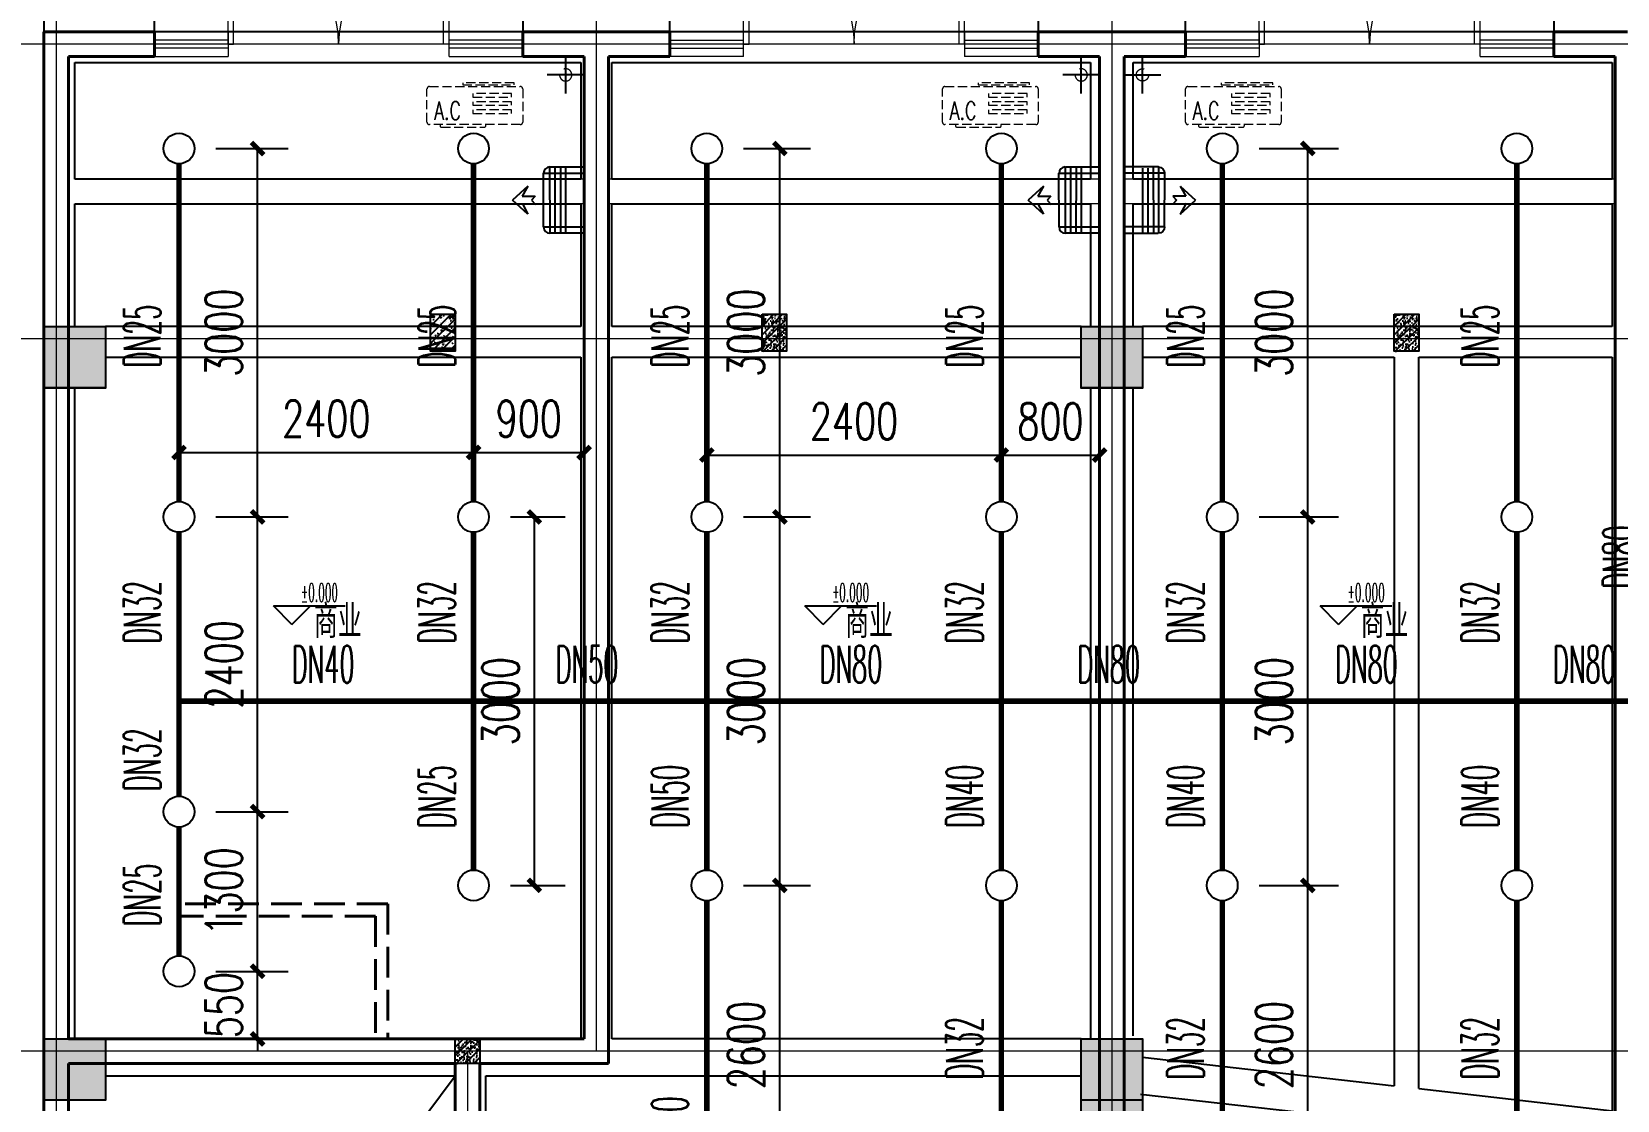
# Model space of a CAD drawing. Extents: x 1031190 to 1725648, y 733081 to 1571294.
# Drawn here: x 1112417 to 1125335, y 1144756 to 1153457 of the extents above; entities that cross this region are included whole.
import ezdxf

# ---------------------------------------------------------------- set-up
doc = ezdxf.new("R2010")
doc.units = 0
doc.header["$LTSCALE"] = 1000
doc.header["$MEASUREMENT"] = 0
for name, pattern in [('__DASH', [0.35, 0.25, -0.1]), ('ACAD_ISO10W100', [18.5, 12, -3, 0.5, -3]), ('DASH', [0.35, 0.25, -0.1]), ('DOTE', [2.42, 2, -0.2, 0.02, -0.2])]:
    doc.linetypes.add(name, pattern=pattern)
for name, color, linetype in [('A-AC', 8, 'Continuous'), ('BEAM', 4, 'Continuous'), ('DIM_ELEV', 3, 'Continuous'), ('EQUIP_不分区喷淋', 7, 'Continuous'), ('PIPE-不分区喷淋', 6, 'ZP'), ('PUB_TEXT', 4, 'Continuous'), ('S-COLU-HATCH', 30, 'Continuous'), ('S-COLU-LINE1', 6, 'Continuous'), ('TEXT_不分区喷淋', 7, 'Continuous'), ('TWT_DIM', 3, 'Continuous'), ('平面线脚', 30, 'Continuous'), ('机电标识类', 1, 'Continuous')]:
    doc.layers.add(name, color=color, linetype=linetype)
for name, color, linetype, lineweight in [('DOTE', 19, 'DOTE', 9), ('WALL', 9, 'Continuous', 40), ('WINDOW', 8, 'Continuous', 15), ('平面-看线', 45, 'Continuous', 15), ('平面-空调预留孔', 8, 'Continuous', 15), ('空调', 8, 'Continuous', 13)]:
    doc.layers.add(name, color=color, linetype=linetype, lineweight=lineweight)
doc.styles.add('_TCH_DIM', font='SIMPLEX.shx', dxfattribs={"width": 0.6, "oblique": 10, "bigfont": 'hztxt.shx'})
doc.styles.add('_TCH_DIM_T3', font='SIMPLEX', dxfattribs={"width": 0.705882, "bigfont": 'GBCBIG'})
doc.styles.add('_TWT_PIPEDN', font='SIMPLEX.shx', dxfattribs={"width": 0.6, "oblique": 10, "height": 3, "bigfont": 'HZTXT.shx'})
doc.styles.get("Standard").update_dxf_attribs({"font": 'gbenor.shx', "bigfont": 'gbcbig.shx'})
doc.linetypes.add('ZP', pattern='A,3,-0.2,["ZP",Standard,S=0.25,R=0,X=-0.1,Y=-0.115],-0.35', length=3.55)
doc.dimstyles.new('_TWT_ARCH&&100', dxfattribs={"dimtxt": 297.5, "dimasz": 100, "dimexe": 250, "dimexo": 300, "dimgap": 126.25, "dimtad": 1, "dimdec": 0, "dimzin": 0, "dimdsep": 46, "dimtxsty": '_TCH_DIM_T3', "dimblk": 'ARCHTICK', "dimcen": 0.09, "dimclrt": 7, "dimazin": 2, "dimtfac": 1, "dimtdec": 0, "dimtix": 1, "dimtmove": 2, "dimatfit": 3, "dimfxl": 0, "dimtolj": 1, "dimtzin": 0, "dimarcsym": 0})

# ---------------------------------------------------------------- blocks, each defined once
blk = doc.blocks.new('A$C1F291256')
at = {"layer": 'BEAM', "linetype": 'ByBlock'}
h = blk.add_hatch(dxfattribs=at)
h.set_pattern_fill('ARMORED', color=2, scale=10, style=0)
h.set_pattern_definition([(50, (-1641571.62, 477805.3), (71.7260183, -6.2752135), [7.5, -82.5]), (355, (-1641571.62, 477805.3), (-13.8751334, 75.2192134), [6, -66]), (100.4514, (-1641565.64, 477804.78), (57.8509382, 68.9439542), [6.374019, -70.1142112]), (46.1842, (-1641571.62, 477825.3), (106.724105, -16.5519014), [11.25, -123.75]), (96.6356, (-1641562.72, 477823.92), (93.4662706, 97.411787), [9.561029, -105.1713]), (351.1842, (-1641571.62, 477825.3), (93.4661945, 97.41186), [9, -99]), (21, (-1641561.62, 477820.3), (59.6907052, -40.261889), [7.5, -82.5]), (326, (-1641561.62, 477820.3), (24.3315332, 72.5150045), [6, -66]), (71.4514, (-1641556.644, 477816.95), (84.0222629, 32.2530497), [6.374019, -70.1142112]), (37.5, (-1641571.618, 477805.302), (1.21598553, 33.2893854), [0, -65.2, 0, -67, 0, -66.25]), (7.5, (-1641571.62, 477805.302), (26.30695374, 39.4411712), [0, -38.2, 0, -63.7, 0, -25.25]), (327.5, (-1641593.918, 477805.302), (53.3822436, -2.25548717), [0, -25, 0, -78, 0, -103.5]), (317.5, (-1641603.92, 477805.3), (58.3186169, 10.0104982), [0, -32.5, 0, -51.8, 0, -73.5]), (45, (-1641571.62, 477805.3), (-35.355339, 35.355339), [])])
h.paths.add_polyline_path([(3050, 200), (3050, -100), (3250, -100), (3250, 200)])
h = blk.add_hatch(dxfattribs=at)
h.set_pattern_fill('ARMORED', color=2, scale=10, style=0)
h.set_pattern_definition([(50, (-1638871.62, 477805.3), (71.7260183, -6.2752135), [7.5, -82.5]), (355, (-1638871.62, 477805.3), (-13.8751334, 75.2192134), [6, -66]), (100.4514, (-1638865.64, 477804.78), (57.8509382, 68.9439542), [6.374019, -70.1142112]), (46.1842, (-1638871.62, 477825.3), (106.724105, -16.5519014), [11.25, -123.75]), (96.6356, (-1638862.72, 477823.92), (93.4662706, 97.411787), [9.561029, -105.1713]), (351.1842, (-1638871.62, 477825.3), (93.4661945, 97.41186), [9, -99]), (21, (-1638861.62, 477820.3), (59.6907052, -40.261889), [7.5, -82.5]), (326, (-1638861.62, 477820.3), (24.3315332, 72.5150045), [6, -66]), (71.4514, (-1638856.644, 477816.95), (84.0222629, 32.2530497), [6.374019, -70.1142112]), (37.5, (-1638871.618, 477805.302), (1.21598553, 33.2893854), [0, -65.2, 0, -67, 0, -66.25]), (7.5, (-1638871.62, 477805.302), (26.30695374, 39.4411712), [0, -38.2, 0, -63.7, 0, -25.25]), (327.5, (-1638893.918, 477805.302), (53.3822436, -2.25548717), [0, -25, 0, -78, 0, -103.5]), (317.5, (-1638903.92, 477805.3), (58.3186169, 10.0104982), [0, -32.5, 0, -51.8, 0, -73.5]), (45, (-1638871.62, 477805.3), (-35.355339, 35.355339), [])])
h.paths.add_polyline_path([(5750, 200), (5750, -100), (5950, -100), (5950, 200)])
h = blk.add_hatch(dxfattribs=at)
h.set_pattern_fill('ARMORED', color=2, scale=10, style=0)
h.set_pattern_definition([(50, (-1633721.62, 477805.3), (71.7260183, -6.2752135), [7.5, -82.5]), (355, (-1633721.62, 477805.3), (-13.8751334, 75.2192134), [6, -66]), (100.4514, (-1633715.64, 477804.78), (57.8509382, 68.9439542), [6.374019, -70.1142112]), (46.1842, (-1633721.62, 477825.3), (106.724105, -16.5519014), [11.25, -123.75]), (96.6356, (-1633712.72, 477823.92), (93.4662706, 97.411787), [9.561029, -105.1713]), (351.1842, (-1633721.62, 477825.3), (93.4661945, 97.41186), [9, -99]), (21, (-1633711.62, 477820.3), (59.6907052, -40.261889), [7.5, -82.5]), (326, (-1633711.62, 477820.3), (24.3315332, 72.5150045), [6, -66]), (71.4514, (-1633706.644, 477816.95), (84.0222629, 32.2530497), [6.374019, -70.1142112]), (37.5, (-1633721.618, 477805.302), (1.21598553, 33.2893854), [0, -65.2, 0, -67, 0, -66.25]), (7.5, (-1633721.62, 477805.302), (26.30695374, 39.4411712), [0, -38.2, 0, -63.7, 0, -25.25]), (327.5, (-1633743.918, 477805.302), (53.3822436, -2.25548717), [0, -25, 0, -78, 0, -103.5]), (317.5, (-1633753.92, 477805.3), (58.3186169, 10.0104982), [0, -32.5, 0, -51.8, 0, -73.5]), (45, (-1633721.62, 477805.3), (-35.355339, 35.355339), [])])
h.paths.add_polyline_path([(10900, 200), (10900, -100), (11100, -100), (11100, 200)])
at = {"layer": 'BEAM'}
h = blk.add_hatch(color=256, dxfattribs=at)
h.dxf.hatch_style = 1
h.paths.add_polyline_path([(-100, 100), (400, 100), (400, -400), (-100, -400)])
at = {"layer": 'BEAM', "ltscale": 10}
h = blk.add_hatch(color=256, dxfattribs=at)
h.dxf.hatch_style = 1
h.paths.add_polyline_path([(8350, 100), (8850, 100), (8850, -400), (8350, -400)])
at = {"layer": 'BEAM'}
h = blk.add_hatch(color=256, dxfattribs=at)
h.dxf.hatch_style = 1
h.paths.add_polyline_path([(-100, -5700), (400, -5700), (400, -6200), (-100, -6200)])
at = {"layer": 'BEAM', "linetype": 'ByBlock'}
h = blk.add_hatch(dxfattribs=at)
h.set_pattern_fill('ARMORED', color=2, scale=10, style=0)
h.set_pattern_definition([(50, (-1641371.62, 472005.3), (71.7260183, -6.2752135), [7.5, -82.5]), (355, (-1641371.62, 472005.3), (-13.8751334, 75.2192134), [6, -66]), (100.4514, (-1641365.64, 472004.78), (57.8509382, 68.9439542), [6.374019, -70.1142112]), (46.1842, (-1641371.62, 472025.3), (106.724105, -16.5519014), [11.25, -123.75]), (96.6356, (-1641362.72, 472023.92), (93.4662706, 97.411787), [9.561029, -105.1713]), (351.1842, (-1641371.62, 472025.3), (93.4661945, 97.41186), [9, -99]), (21, (-1641361.62, 472020.3), (59.6907052, -40.261889), [7.5, -82.5]), (326, (-1641361.62, 472020.3), (24.3315332, 72.5150045), [6, -66]), (71.4514, (-1641356.644, 472016.95), (84.0222629, 32.2530497), [6.374019, -70.1142112]), (37.5, (-1641371.618, 472005.302), (1.21598553, 33.2893854), [0, -65.2, 0, -67, 0, -66.25]), (7.5, (-1641371.62, 472005.302), (26.30695374, 39.4411712), [0, -38.2, 0, -63.7, 0, -25.25]), (327.5, (-1641393.918, 472005.302), (53.3822436, -2.25548717), [0, -25, 0, -78, 0, -103.5]), (317.5, (-1641403.92, 472005.3), (58.3186169, 10.0104982), [0, -32.5, 0, -51.8, 0, -73.5]), (45, (-1641371.62, 472005.3), (-35.355339, 35.355339), [])])
h.paths.add_polyline_path([(3250, -5700), (3250, -5900), (3450, -5900), (3450, -5700)])
at = {"layer": 'BEAM'}
h = blk.add_hatch(color=256, dxfattribs=at)
h.dxf.hatch_style = 1
h.paths.add_polyline_path([(8350, -5700), (8850, -5700), (8850, -6300), (8350, -6300)])
for p, q in [((4400, 2500), (-100, 2500)), ((-100, 2500), (-100, 1200)), ((8600, 2500), (4400, 2500)), ((12800, 2500), (8600, 2500)), ((150, 2250), (4275, 2250)), ((150, 1300), (150, 2250)), ((4275, 2250), (4275, 1300)), ((4525, 2250), (8425, 2250)), ((4525, 1300), (4525, 2250)), ((8425, 2250), (8425, 1300)), ((8775, 2250), (12675, 2250)), ((8775, 1300), (8775, 2250)), ((12675, 2250), (12675, 1300)), ((4275, 1300), (150, 1300)), ((8425, 1300), (4525, 1300)), ((12675, 1300), (8775, 1300)), ((-100, 1200), (-100, 100)), ((150, 100), (150, 1100)), ((150, 1100), (4275, 1100)), ((4275, 1100), (4275, 100)), ((4525, 100), (4525, 1100)), ((4525, 1100), (8425, 1100)), ((8425, 1100), (8425, 100)), ((8775, 100), (8775, 1100)), ((8775, 1100), (12675, 1100)), ((12675, 1100), (12675, 100)), ((4275, 100), (401, 100)), ((8351, 100), (4525, 100)), ((11000, 100), (8851, 100)), ((12675, 100), (11000, 100)), ((401, -150), (4275, -150)), ((4275, -150), (4275, -5700)), ((4525, -150), (8351, -150)), ((4525, -5700), (4525, -150)), ((8851, -150), (10900, -150)), ((10900, -150), (10900, -6083)), ((11100, -150), (12675, -150)), ((11100, -6105), (11100, -150)), ((12675, -150), (12675, -6285)), ((-99, -400), (-99, -5700)), ((151, -5700), (151, -400)), ((8425, -400), (8425, -5700)), ((8775, -5674), (8775, -400)), ((3350, -5700), (400, -5700)), ((4275, -5700), (3350, -5700)), ((8350, -5700), (4525, -5700)), ((8850, -5849), (10900, -6083)), ((400, -6000), (3250, -6000)), ((1919, -7786), (3250, -6000)), ((3250, -6000), (3250, -10160)), ((3500, -6000), (4400, -6000)), ((3500, -10260), (3500, -6000)), ((4400, -6000), (8350, -6000)), ((8833, -6149), (10900, -6385)), ((11100, -6105), (12675, -6285))]:
    blk.add_line(p, q, dxfattribs=at)
at = {"layer": 'BEAM', "color": 2, "linetype": 'ByBlock'}
for points in [[(3050, 200), (3250, 200), (3250, -100), (3050, -100)], [(5750, 200), (5950, 200), (5950, -100), (5750, -100)], [(10900, 200), (11100, 200), (11100, -100), (10900, -100)], [(3250, -5700), (3450, -5700), (3450, -5900), (3250, -5900)]]:
    blk.add_lwpolyline(points, close=True, dxfattribs=at)
at = {"layer": 'BEAM'}
for points in [[(-100, 100), (400, 100), (400, -400), (-100, -400)], [(8350, 100), (8850, 100), (8850, -400), (8350, -400)], [(-100, -5700), (400, -5700), (400, -6200), (-100, -6200)], [(8350, -5700), (8850, -5700), (8850, -6300), (8350, -6300)]]:
    blk.add_lwpolyline(points, close=True, dxfattribs=at)
blk = doc.blocks.new('QER5Y5WE3')
for p, q in [((-194, 188), (-1, 388)), ((72, 389), (-156, 153)), ((389, 14), (0, 389)), ((72, 389), (387, 86)), ((236, 408), (404, 419)), ((326, 383), (236, 408)), ((399, 251), (404, 419)), ((292, -73), (-90, 296)), ((321, -43), (-61, 326)), ((360, -17), (-29, 359)), ((326, 383), (253, 308)), ((297, 307), (253, 308)), ((299, 264), (297, 307)), ((372, 340), (299, 264)), ((399, 251), (372, 340)), ((194, -188), (-194, 188)), ((387, 86), (159, -151)), ((388, 13), (194, -188))]:
    blk.add_line(p, q)
for centre, start, end in [((36, 352), 46.0154, 136.0154), ((351, 49), 316.0154, 46.0154)]:
    blk.add_arc(centre, 51.3, start, end)
blk = doc.blocks.new('gsergvr')
at = {"layer": '平面-空调预留孔', "linetype": 'DASH', "ltscale": 0.3}
for p, q in [((34075, 17176), (34075, 17166)), ((34085, 17156), (34438, 17156)), ((34448, 17166), (34448, 17176))]:
    blk.add_line(p, q, dxfattribs=at)
blk.add_lwpolyline([(34729, 17176), (33989, 17176, -0.414214), (33969, 17196), (33969, 17466, -0.414214), (33989, 17486), (34729, 17486, -0.414214), (34749, 17466), (34749, 17196, -0.414214)], format="xyb", close=True, dxfattribs=at)
for points in [[(34679, 17515), (34260, 17515), (34260, 17500), (34679, 17500)], [(34658, 17428), (34343, 17428), (34343, 17399), (34658, 17399)], [(34658, 17362), (34343, 17362), (34343, 17333), (34658, 17333)], [(34658, 17296), (34343, 17296), (34343, 17267), (34658, 17267)]]:
    blk.add_lwpolyline(points, close=True, dxfattribs=at)
for centre, start, end in [((34085, 17166), 180, 270), ((34438, 17166), 270, 0)]:
    blk.add_arc(centre, 10, start, end, dxfattribs=at)
at = {"layer": '平面-空调预留孔', "linetype": 'DASH', "ltscale": 0.3, "style": '_TCH_DIM', "width": 0.705882}
blk.add_text('A.C', height=146.9, dxfattribs=at).set_placement((34028, 17216))
blk = doc.blocks.new('GSDFD')
at = {"layer": '机电标识类', "color": 250, "linetype": 'DASH', "ltscale": 400}
for p, q in [((14683876, 6457939), (14683876, 6458239)), ((14683726, 6458089), (14684026, 6458089))]:
    blk.add_line(p, q, dxfattribs=at)
at = {"layer": '空调', "color": 1, "linetype": 'DASH'}
blk.add_circle((14683876, 6458089), 50, dxfattribs=at)
blk = doc.blocks.new('1241241')
at = {"layer": 'WALL', "color": 251, "linetype": '__DASH'}
for p, q in [((1100, 2600), (0, 2600)), ((0, 2500), (0, 2600)), ((1100, 2600), (1100, 900)), ((1000, 2500), (0, 2500)), ((1000, 2500), (1000, 900)), ((1100, 900), (1000, 900))]:
    blk.add_line(p, q, dxfattribs=at)
blk = doc.blocks.new('rewerwer')
at = {"layer": 'S-COLU-HATCH'}
h = blk.add_hatch(color=8, dxfattribs=at)
h.dxf.hatch_style = 1
h.paths.add_polyline_path([(1293088, 1151056), (1293588, 1151056), (1293588, 1150556), (1293088, 1150556)])
h = blk.add_hatch(color=8, dxfattribs=at)
h.dxf.hatch_style = 1
h.paths.add_polyline_path([(1301538, 1151056), (1302038, 1151056), (1302038, 1150556), (1301538, 1150556)])
h = blk.add_hatch(color=8, dxfattribs=at)
h.dxf.hatch_style = 1
h.paths.add_polyline_path([(1293088, 1145256), (1293588, 1145256), (1293588, 1144756), (1293088, 1144756)])
h = blk.add_hatch(color=8, dxfattribs=at)
h.dxf.hatch_style = 1
h.paths.add_polyline_path([(1301538, 1145256), (1302038, 1145256), (1302038, 1144756), (1301538, 1144756)])
at = {"layer": 'S-COLU-LINE1', "color": 8}
for points in [[(1293088, 1151056), (1293588, 1151056), (1293588, 1150556), (1293088, 1150556)], [(1301538, 1151056), (1302038, 1151056), (1302038, 1150556), (1301538, 1150556)], [(1293088, 1145256), (1293588, 1145256), (1293588, 1144756), (1293088, 1144756)], [(1301538, 1145256), (1302038, 1145256), (1302038, 1144756), (1301538, 1144756)]]:
    blk.add_lwpolyline(points, close=True, dxfattribs=at)
blk = doc.blocks.new('_ArchTick')
at = {"color": 0, "linetype": 'ByBlock', "const_width": 0.4}
blk.add_lwpolyline([(-0.5, -0.5), (0.5, 0.5)], dxfattribs=at)
blk = doc.blocks.new('*D765')
at = {"layer": 'Defpoints', "color": 0}
for p in [(1122117, 1146506), (1122813, 1146506), (1122117, 1143906)]:
    blk.add_point(p, dxfattribs=at)
at = {"layer": 'TWT_DIM', "color": 0, "lineweight": -2}
for p, q in [((1122417, 1146506), (1123063, 1146506)), ((1122813, 1143906), (1122813, 1146506)), ((1122417, 1143906), (1123063, 1143906))]:
    blk.add_line(p, q, dxfattribs=at)
at = {"layer": 'TWT_DIM', "color": 0, "lineweight": -2, "xscale": 100, "yscale": 100, "zscale": 100}
for p, rotation in [((1122813, 1146506), 90), ((1122813, 1143906), 270)]:
    blk.add_blockref('_ArchTick', p, dxfattribs=dict(at, rotation=rotation))
at = {"layer": 'TWT_DIM', "color": 7, "insert": (1122538, 1145206), "char_height": 297.5, "attachment_point": 5, "rotation": 90, "style": '_TCH_DIM_T3'}
blk.add_mtext('\\A1;2600', dxfattribs=at)
blk = doc.blocks.new('*D766')
at = {"layer": 'Defpoints', "color": 0}
for p in [(1122117, 1149506), (1122813, 1149506), (1122117, 1146506)]:
    blk.add_point(p, dxfattribs=at)
at = {"layer": 'TWT_DIM', "color": 0, "lineweight": -2}
for p, q in [((1122417, 1149506), (1123063, 1149506)), ((1122813, 1146506), (1122813, 1149506)), ((1122417, 1146506), (1123063, 1146506))]:
    blk.add_line(p, q, dxfattribs=at)
at = {"layer": 'TWT_DIM', "color": 0, "lineweight": -2, "xscale": 100, "yscale": 100, "zscale": 100}
for p, rotation in [((1122813, 1149506), 90), ((1122813, 1146506), 270)]:
    blk.add_blockref('_ArchTick', p, dxfattribs=dict(at, rotation=rotation))
at = {"layer": 'TWT_DIM', "color": 7, "insert": (1122538, 1148006), "char_height": 297.5, "attachment_point": 5, "rotation": 90, "style": '_TCH_DIM_T3'}
blk.add_mtext('\\A1;3000', dxfattribs=at)
blk = doc.blocks.new('*D767')
at = {"layer": 'Defpoints', "color": 0}
for p in [(1122117, 1152506), (1122813, 1152506), (1122117, 1149506)]:
    blk.add_point(p, dxfattribs=at)
at = {"layer": 'TWT_DIM', "color": 0, "lineweight": -2}
for p, q in [((1122417, 1152506), (1123063, 1152506)), ((1122813, 1149506), (1122813, 1152506)), ((1122417, 1149506), (1123063, 1149506))]:
    blk.add_line(p, q, dxfattribs=at)
at = {"layer": 'TWT_DIM', "color": 0, "lineweight": -2, "xscale": 100, "yscale": 100, "zscale": 100}
for p, rotation in [((1122813, 1152506), 90), ((1122813, 1149506), 270)]:
    blk.add_blockref('_ArchTick', p, dxfattribs=dict(at, rotation=rotation))
at = {"layer": 'TWT_DIM', "color": 7, "insert": (1122538, 1151006), "char_height": 297.5, "attachment_point": 5, "rotation": 90, "style": '_TCH_DIM_T3'}
blk.add_mtext('\\A1;3000', dxfattribs=at)
blk = doc.blocks.new('*D773')
at = {"layer": 'Defpoints', "color": 0}
for p in [(1120317, 1150010), (1117917, 1149506), (1120317, 1149506)]:
    blk.add_point(p, dxfattribs=at)
at = {"layer": 'TWT_DIM', "color": 0, "lineweight": -2}
for p, q in [((1117917, 1149806), (1117917, 1150260)), ((1120317, 1149806), (1120317, 1150260)), ((1117917, 1150010), (1120317, 1150010))]:
    blk.add_line(p, q, dxfattribs=at)
at = {"layer": 'TWT_DIM', "color": 0, "lineweight": -2, "xscale": 100, "yscale": 100, "zscale": 100, "rotation": 180}
blk.add_blockref('_ArchTick', (1117917, 1150010), dxfattribs=at)
at = {"layer": 'TWT_DIM', "color": 0, "lineweight": -2, "xscale": 100, "yscale": 100, "zscale": 100}
blk.add_blockref('_ArchTick', (1120317, 1150010), dxfattribs=at)
at = {"layer": 'TWT_DIM', "color": 7, "insert": (1119117, 1150285), "char_height": 297.5, "attachment_point": 5, "style": '_TCH_DIM_T3'}
blk.add_mtext('\\A1;2400', dxfattribs=at)
blk = doc.blocks.new('*D774')
at = {"layer": 'Defpoints', "color": 0}
for p in [(1121117, 1150010), (1120317, 1149506), (1121117, 1149506)]:
    blk.add_point(p, dxfattribs=at)
at = {"layer": 'TWT_DIM', "color": 0, "lineweight": -2}
for p, q in [((1120317, 1149806), (1120317, 1150260)), ((1121117, 1149806), (1121117, 1150260)), ((1120317, 1150010), (1121117, 1150010))]:
    blk.add_line(p, q, dxfattribs=at)
at = {"layer": 'TWT_DIM', "color": 0, "lineweight": -2, "xscale": 100, "yscale": 100, "zscale": 100, "rotation": 180}
blk.add_blockref('_ArchTick', (1120317, 1150010), dxfattribs=at)
at = {"layer": 'TWT_DIM', "color": 0, "lineweight": -2, "xscale": 100, "yscale": 100, "zscale": 100}
blk.add_blockref('_ArchTick', (1121117, 1150010), dxfattribs=at)
at = {"layer": 'TWT_DIM', "color": 7, "insert": (1120717, 1150285), "char_height": 297.5, "attachment_point": 5, "style": '_TCH_DIM_T3'}
blk.add_mtext('\\A1;800', dxfattribs=at)
blk = doc.blocks.new('*D775')
at = {"layer": 'Defpoints', "color": 0}
for p in [(1117917, 1152506), (1118512, 1152506), (1117917, 1149506)]:
    blk.add_point(p, dxfattribs=at)
at = {"layer": 'TWT_DIM', "color": 0, "lineweight": -2}
for p, q in [((1118217, 1152506), (1118762, 1152506)), ((1118512, 1149506), (1118512, 1152506)), ((1118217, 1149506), (1118762, 1149506))]:
    blk.add_line(p, q, dxfattribs=at)
at = {"layer": 'TWT_DIM', "color": 0, "lineweight": -2, "xscale": 100, "yscale": 100, "zscale": 100}
for p, rotation in [((1118512, 1152506), 90), ((1118512, 1149506), 270)]:
    blk.add_blockref('_ArchTick', p, dxfattribs=dict(at, rotation=rotation))
at = {"layer": 'TWT_DIM', "color": 7, "insert": (1118237, 1151006), "char_height": 297.5, "attachment_point": 5, "rotation": 90, "style": '_TCH_DIM_T3'}
blk.add_mtext('\\A1;3000', dxfattribs=at)
blk = doc.blocks.new('*D776')
at = {"layer": 'Defpoints', "color": 0}
for p in [(1117917, 1149506), (1118512, 1149506), (1117917, 1146506)]:
    blk.add_point(p, dxfattribs=at)
at = {"layer": 'TWT_DIM', "color": 0, "lineweight": -2}
for p, q in [((1118217, 1149506), (1118762, 1149506)), ((1118512, 1146506), (1118512, 1149506)), ((1118217, 1146506), (1118762, 1146506))]:
    blk.add_line(p, q, dxfattribs=at)
at = {"layer": 'TWT_DIM', "color": 0, "lineweight": -2, "xscale": 100, "yscale": 100, "zscale": 100}
for p, rotation in [((1118512, 1149506), 90), ((1118512, 1146506), 270)]:
    blk.add_blockref('_ArchTick', p, dxfattribs=dict(at, rotation=rotation))
at = {"layer": 'TWT_DIM', "color": 7, "insert": (1118237, 1148006), "char_height": 297.5, "attachment_point": 5, "rotation": 90, "style": '_TCH_DIM_T3'}
blk.add_mtext('\\A1;3000', dxfattribs=at)
blk = doc.blocks.new('*D777')
at = {"layer": 'Defpoints', "color": 0}
for p in [(1117917, 1146506), (1118512, 1146506), (1117917, 1143906)]:
    blk.add_point(p, dxfattribs=at)
at = {"layer": 'TWT_DIM', "color": 0, "lineweight": -2}
for p, q in [((1118217, 1146506), (1118762, 1146506)), ((1118512, 1143906), (1118512, 1146506)), ((1118217, 1143906), (1118762, 1143906))]:
    blk.add_line(p, q, dxfattribs=at)
at = {"layer": 'TWT_DIM', "color": 0, "lineweight": -2, "xscale": 100, "yscale": 100, "zscale": 100}
for p, rotation in [((1118512, 1146506), 90), ((1118512, 1143906), 270)]:
    blk.add_blockref('_ArchTick', p, dxfattribs=dict(at, rotation=rotation))
at = {"layer": 'TWT_DIM', "color": 7, "insert": (1118237, 1145206), "char_height": 297.5, "attachment_point": 5, "rotation": 90, "style": '_TCH_DIM_T3'}
blk.add_mtext('\\A1;2600', dxfattribs=at)
blk = doc.blocks.new('*D780')
at = {"layer": 'Defpoints', "color": 0}
for p in [(1116017, 1150031), (1113617, 1149506), (1116017, 1149506)]:
    blk.add_point(p, dxfattribs=at)
at = {"layer": 'TWT_DIM', "color": 0, "lineweight": -2}
for p, q in [((1113617, 1149806), (1113617, 1150281)), ((1116017, 1149806), (1116017, 1150281)), ((1113617, 1150031), (1116017, 1150031))]:
    blk.add_line(p, q, dxfattribs=at)
at = {"layer": 'TWT_DIM', "color": 0, "lineweight": -2, "xscale": 100, "yscale": 100, "zscale": 100, "rotation": 180}
blk.add_blockref('_ArchTick', (1113617, 1150031), dxfattribs=at)
at = {"layer": 'TWT_DIM', "color": 0, "lineweight": -2, "xscale": 100, "yscale": 100, "zscale": 100}
blk.add_blockref('_ArchTick', (1116017, 1150031), dxfattribs=at)
at = {"layer": 'TWT_DIM', "color": 7, "insert": (1114817, 1150306), "char_height": 297.5, "attachment_point": 5, "style": '_TCH_DIM_T3'}
blk.add_mtext('\\A1;2400', dxfattribs=at)
blk = doc.blocks.new('*D781')
at = {"layer": 'Defpoints', "color": 0}
for p in [(1116917, 1150031), (1116017, 1149506), (1116917, 1149506)]:
    blk.add_point(p, dxfattribs=at)
at = {"layer": 'TWT_DIM', "color": 0, "lineweight": -2}
for p, q in [((1116017, 1149806), (1116017, 1150281)), ((1116917, 1149806), (1116917, 1150281)), ((1116017, 1150031), (1116917, 1150031))]:
    blk.add_line(p, q, dxfattribs=at)
at = {"layer": 'TWT_DIM', "color": 0, "lineweight": -2, "xscale": 100, "yscale": 100, "zscale": 100, "rotation": 180}
blk.add_blockref('_ArchTick', (1116017, 1150031), dxfattribs=at)
at = {"layer": 'TWT_DIM', "color": 0, "lineweight": -2, "xscale": 100, "yscale": 100, "zscale": 100}
blk.add_blockref('_ArchTick', (1116917, 1150031), dxfattribs=at)
at = {"layer": 'TWT_DIM', "color": 7, "insert": (1116467, 1150306), "char_height": 297.5, "attachment_point": 5, "style": '_TCH_DIM_T3'}
blk.add_mtext('\\A1;900', dxfattribs=at)
blk = doc.blocks.new('*D782')
at = {"layer": 'Defpoints', "color": 0}
for p in [(1116017, 1149506), (1116512, 1149506), (1116017, 1146506)]:
    blk.add_point(p, dxfattribs=at)
at = {"layer": 'TWT_DIM', "color": 0, "lineweight": -2}
for p, q in [((1116317, 1149506), (1116762, 1149506)), ((1116512, 1146506), (1116512, 1149506)), ((1116317, 1146506), (1116762, 1146506))]:
    blk.add_line(p, q, dxfattribs=at)
at = {"layer": 'TWT_DIM', "color": 0, "lineweight": -2, "xscale": 100, "yscale": 100, "zscale": 100}
for p, rotation in [((1116512, 1149506), 90), ((1116512, 1146506), 270)]:
    blk.add_blockref('_ArchTick', p, dxfattribs=dict(at, rotation=rotation))
at = {"layer": 'TWT_DIM', "color": 7, "insert": (1116237, 1148006), "char_height": 297.5, "attachment_point": 5, "rotation": 90, "style": '_TCH_DIM_T3'}
blk.add_mtext('\\A1;3000', dxfattribs=at)
blk = doc.blocks.new('*D783')
at = {"layer": 'Defpoints', "color": 0}
for p in [(1113617, 1152506), (1114257, 1152506), (1113617, 1149506)]:
    blk.add_point(p, dxfattribs=at)
at = {"layer": 'TWT_DIM', "color": 0, "lineweight": -2}
for p, q in [((1113917, 1152506), (1114507, 1152506)), ((1114257, 1149506), (1114257, 1152506)), ((1113917, 1149506), (1114507, 1149506))]:
    blk.add_line(p, q, dxfattribs=at)
at = {"layer": 'TWT_DIM', "color": 0, "lineweight": -2, "xscale": 100, "yscale": 100, "zscale": 100}
for p, rotation in [((1114257, 1152506), 90), ((1114257, 1149506), 270)]:
    blk.add_blockref('_ArchTick', p, dxfattribs=dict(at, rotation=rotation))
at = {"layer": 'TWT_DIM', "color": 7, "insert": (1113982, 1151006), "char_height": 297.5, "attachment_point": 5, "rotation": 90, "style": '_TCH_DIM_T3'}
blk.add_mtext('\\A1;3000', dxfattribs=at)
blk = doc.blocks.new('*D784')
at = {"layer": 'Defpoints', "color": 0}
for p in [(1113617, 1149506), (1114257, 1149506), (1113617, 1147106)]:
    blk.add_point(p, dxfattribs=at)
at = {"layer": 'TWT_DIM', "color": 0, "lineweight": -2}
for p, q in [((1113917, 1149506), (1114507, 1149506)), ((1114257, 1147106), (1114257, 1149506)), ((1113917, 1147106), (1114507, 1147106))]:
    blk.add_line(p, q, dxfattribs=at)
at = {"layer": 'TWT_DIM', "color": 0, "lineweight": -2, "xscale": 100, "yscale": 100, "zscale": 100}
for p, rotation in [((1114257, 1149506), 90), ((1114257, 1147106), 270)]:
    blk.add_blockref('_ArchTick', p, dxfattribs=dict(at, rotation=rotation))
at = {"layer": 'TWT_DIM', "color": 7, "insert": (1113982, 1148306), "char_height": 297.5, "attachment_point": 5, "rotation": 90, "style": '_TCH_DIM_T3'}
blk.add_mtext('\\A1;2400', dxfattribs=at)
blk = doc.blocks.new('*D785')
at = {"layer": 'Defpoints', "color": 0}
for p in [(1113617, 1147106), (1114257, 1147106), (1113617, 1145806)]:
    blk.add_point(p, dxfattribs=at)
at = {"layer": 'TWT_DIM', "color": 0, "lineweight": -2}
for p, q in [((1113917, 1147106), (1114507, 1147106)), ((1114257, 1145806), (1114257, 1147106)), ((1113917, 1145806), (1114507, 1145806))]:
    blk.add_line(p, q, dxfattribs=at)
at = {"layer": 'TWT_DIM', "color": 0, "lineweight": -2, "xscale": 100, "yscale": 100, "zscale": 100}
for p, rotation in [((1114257, 1147106), 90), ((1114257, 1145806), 270)]:
    blk.add_blockref('_ArchTick', p, dxfattribs=dict(at, rotation=rotation))
at = {"layer": 'TWT_DIM', "color": 7, "insert": (1113982, 1146456), "char_height": 297.5, "attachment_point": 5, "rotation": 90, "style": '_TCH_DIM_T3'}
blk.add_mtext('\\A1;1300', dxfattribs=at)
blk = doc.blocks.new('*D786')
at = {"layer": 'Defpoints', "color": 0}
for p in [(1113617, 1145806), (1114257, 1145806), (1113617, 1145256)]:
    blk.add_point(p, dxfattribs=at)
at = {"layer": 'TWT_DIM', "color": 0, "lineweight": -2}
for p, q in [((1114257, 1145806), (1114257, 1145906)), ((1113917, 1145806), (1114507, 1145806)), ((1114257, 1145256), (1114257, 1145806)), ((1113917, 1145256), (1114507, 1145256)), ((1114257, 1145256), (1114257, 1145156))]:
    blk.add_line(p, q, dxfattribs=at)
at = {"layer": 'TWT_DIM', "color": 0, "lineweight": -2, "xscale": 100, "yscale": 100, "zscale": 100}
for p, rotation in [((1114257, 1145806), 270), ((1114257, 1145256), 90)]:
    blk.add_blockref('_ArchTick', p, dxfattribs=dict(at, rotation=rotation))
at = {"layer": 'TWT_DIM', "color": 7, "insert": (1113982, 1145531), "char_height": 297.5, "attachment_point": 5, "rotation": 90, "style": '_TCH_DIM_T3'}
blk.add_mtext('\\A1;550', dxfattribs=at)
blk = doc.blocks.new('$TwtSys$00000125')
blk.add_circle((0, 0, 0), 1)
blk = doc.blocks.new('$WINLIB2D$00000001')
at = {"color": 0}
for points in [[(-0.5, 0.5), (-0.5, -0.5)], [(-0.5, 0.5), (0.5, 0.5)], [(0.5, -0.5), (0.5, 0.5)], [(0.5, 0.167), (-0.5, 0.167)], [(0.5, -0.167), (-0.5, -0.167)], [(-0.5, -0.5), (0.5, -0.5)]]:
    blk.add_lwpolyline(points, dxfattribs=at)
blk = doc.blocks.new('$DorLib2D$00000002')
for p, q in [((-0.5, 0), (-0.5, 0.4875)), ((-0.475, 0.4875), (-0.5, 0.4875)), ((-0.475, 0), (-0.475, 0.4875)), ((0.475, 0), (0.475, 0.4875)), ((0.475, 0.4875), (0.5, 0.4875)), ((0.5, 0), (0.5, 0.4875)), ((-0.5, 0), (-0.475, 0)), ((0.5, 0), (0.475, 0))]:
    blk.add_line(p, q)
at = {"lineweight": 13}
for centre, start, end in [((-0.4875, 0), 0, 88.53072), ((0.4875, 0), 91.46928, 180)]:
    blk.add_arc(centre, 0.4875, start, end, dxfattribs=at)

msp = doc.modelspace()

# ---------------------------------------------------------------- linework, layer by layer
at = {"layer": 'DIM_ELEV', "color": 8}
for p, q in [((1114537.2, 1148630.9), (1114387.2, 1148780.9)), ((1114387.2, 1148780.9), (1114971.8, 1148780.9)), ((1114537.2, 1148630.9), (1114687.2, 1148780.9)), ((1118864.8, 1148630.9), (1118714.8, 1148780.9)), ((1118714.8, 1148780.9), (1119299.4, 1148780.9)), ((1118864.8, 1148630.9), (1119014.8, 1148780.9)), ((1123064.8, 1148630.9), (1122914.8, 1148780.9)), ((1122914.8, 1148780.9), (1123499.4, 1148780.9)), ((1123064.8, 1148630.9), (1123214.8, 1148780.9))]:
    msp.add_line(p, q, dxfattribs=at)
at = {"layer": 'DOTE', "linetype": 'ACAD_ISO10W100', "ltscale": 100}
for p, q in [((1112617, 1157556.1), (1112617, 1132856.1)), ((1117017, 1157556.1), (1117017, 1145156.1)), ((1121217, 1157556.1), (1121217, 1132856.1)), ((1188217, 1153356.1), (1110440.6, 1153356.1)), ((1146617, 1150956.1), (1110440.6, 1150956.1)), ((1129617, 1145156.1), (1110440.6, 1145156.1)), ((1115967, 1145156.1), (1115967, 1132856.1))]:
    msp.add_line(p, q, dxfattribs=at)
at = {"layer": 'PIPE-不分区喷淋', "const_width": 45}
for points in [[(1113617, 1149631.1), (1113617, 1152381.1)], [(1116017, 1152381.1), (1116017, 1149631.1)], [(1117917, 1149631.1), (1117917, 1152381.1)], [(1120317, 1152381.1), (1120317, 1149631.1)], [(1122117, 1152381.1), (1122117, 1149631.1)], [(1124517, 1149631.1), (1124517, 1152381.1)], [(1113617, 1148006.1), (1113617, 1149381.1)], [(1116017, 1149381.1), (1116017, 1148006.1)], [(1117917, 1148006.1), (1117917, 1149381.1)], [(1120317, 1149381.1), (1120317, 1148006.1)], [(1122117, 1149381.1), (1122117, 1148006.1)], [(1124517, 1148006.1), (1124517, 1149381.1)], [(1113617, 1147231.1), (1113617, 1148006.1)], [(1116017, 1148006.1), (1113617, 1148006.1)], [(1116017, 1148006.1), (1116017, 1146631.1)], [(1117917, 1148006.1), (1116017, 1148006.1)], [(1117917, 1146631.1), (1117917, 1148006.1)], [(1120317, 1148006.1), (1117917, 1148006.1)], [(1120317, 1148006.1), (1120317, 1146631.1)], [(1122117, 1148006.1), (1120317, 1148006.1)], [(1122117, 1148006.1), (1122117, 1146631.1)], [(1124517, 1148006.1), (1122117, 1148006.1)], [(1124517, 1146631.1), (1124517, 1148006.1)], [(1125667, 1148006.1), (1124517, 1148006.1)], [(1113617, 1145931.1), (1113617, 1146981.1)], [(1117917, 1146381.1), (1117917, 1142606.1)], [(1120317, 1146381.1), (1120317, 1144031.1)], [(1122117, 1146381.1), (1122117, 1144031.1)], [(1124517, 1144031.1), (1124517, 1146381.1)]]:
    msp.add_lwpolyline(points, dxfattribs=at)
at = {"layer": 'WALL', "color": 8}
for p, q in [((1112517, 1145156.1), (1112517, 1153456.1)), ((1113417, 1153456.1), (1112517, 1153456.1)), ((1113417, 1153256.1), (1113417, 1153456.1)), ((1117017, 1153456.1), (1116417, 1153456.1)), ((1116417, 1153456.1), (1116417, 1153256.1)), ((1117617, 1153456.1), (1117017, 1153456.1)), ((1117617, 1153256.1), (1117617, 1153456.1)), ((1121217, 1153456.1), (1120617, 1153456.1)), ((1120617, 1153456.1), (1120617, 1153256.1)), ((1121817, 1153456.1), (1121217, 1153456.1)), ((1121817, 1153256.1), (1121817, 1153456.1)), ((1125417, 1153456.1), (1124817, 1153456.1)), ((1124817, 1153456.1), (1124817, 1153256.1)), ((1112717, 1145256.1), (1112717, 1153256.1)), ((1112717, 1153256.1), (1113417, 1153256.1)), ((1116417, 1153256.1), (1116917, 1153256.1)), ((1116917, 1145256.1), (1116917, 1153256.1)), ((1117117, 1145056.1), (1117117, 1153256.1)), ((1117117, 1153256.1), (1117617, 1153256.1)), ((1120617, 1153256.1), (1121117, 1153256.1)), ((1121117, 1137656.1), (1121117, 1153256.1)), ((1121317, 1137656.1), (1121317, 1153256.1)), ((1121317, 1153256.1), (1121817, 1153256.1)), ((1124817, 1153256.1), (1125317, 1153256.1)), ((1125317, 1137656.1), (1125317, 1153256.1)), ((1112717, 1145256.1), (1115967, 1145256.1)), ((1115967, 1145256.1), (1116917, 1145256.1)), ((1112517, 1137456.1), (1112517, 1145156.1)), ((1112717, 1137656.1), (1112717, 1145056.1)), ((1112717, 1145056.1), (1115867, 1145056.1)), ((1115867, 1145056.1), (1115867, 1137656.1)), ((1116067, 1145056.1), (1117117, 1145056.1)), ((1116067, 1145056.1), (1116067, 1137656.1))]:
    msp.add_line(p, q, dxfattribs=at)
at = {"layer": '平面-看线', "color": 8, "linetype": 'DASH', "ltscale": 0.8}
for points in [[(1116917, 1152256.6), (1112717, 1152256.6)], [(1121117, 1152256.6), (1117117, 1152256.6)], [(1125317, 1152256.6), (1121317, 1152256.6)], [(1116917, 1152056.6), (1112717, 1152056.6)], [(1121117, 1152056.6), (1117117, 1152056.6)], [(1125317, 1152056.6), (1121317, 1152056.6)]]:
    msp.add_lwpolyline(points, dxfattribs=at)
at = {"layer": '平面线脚', "color": 8}
for points in [[(1113417, 1153456.1), (1113417, 1153656.1), (1112517, 1153656.1), (1112517, 1153456.1)], [(1117617, 1153456.1), (1117617, 1153656.1), (1116417, 1153656.1), (1116417, 1153456.1)], [(1121817, 1153456.1), (1121817, 1153656.1), (1120617, 1153656.1), (1120617, 1153456.1)], [(1126017, 1153456.1), (1126017, 1153656.1), (1124817, 1153656.1), (1124817, 1153456.1)]]:
    msp.add_lwpolyline(points, dxfattribs=at)

# ---------------------------------------------------------------- block references
at = {"color": 8, "xscale": -1}
for p in [(15800643.6, -5304983.8), (15804843.6, -5304983.8)]:
    msp.add_blockref('GSDFD', p, dxfattribs=at)
at = {"color": 8}
msp.add_blockref('GSDFD', (-13562409.6, -5304983.8), dxfattribs=at)
at = {"color": 8, "xscale": -1, "rotation": 270}
msp.add_blockref('1241241', (1112717, 1145256.1), dxfattribs=at)
at = {"layer": 'A-AC', "color": 8, "linetype": 'ByBlock', "rotation": 133.9846063388433}
for p in [(1116917, 1152086.1), (1121117, 1152086.1)]:
    msp.add_blockref('QER5Y5WE3', p, dxfattribs=at)
at = {"layer": 'A-AC', "color": 8, "linetype": 'ByBlock', "xscale": -1, "rotation": 226.0153936611567}
msp.add_blockref('QER5Y5WE3', (1121317, 1152086.1), dxfattribs=at)
at = {"layer": 'BEAM'}
msp.add_blockref('A$C1F291256', (1112617, 1150956.1), dxfattribs=at)
at = {"layer": 'EQUIP_不分区喷淋', "xscale": 125, "yscale": 125, "zscale": 125}
for p in [(1113617, 1152506.1), (1116017, 1152506.1), (1117917, 1152506.1), (1120317, 1152506.1), (1122117, 1152506.1), (1124517, 1152506.1), (1113617, 1149506.1), (1116017, 1149506.1), (1117917, 1149506.1), (1120317, 1149506.1), (1122117, 1149506.1), (1124517, 1149506.1), (1113617, 1147106.1), (1116017, 1146506.1), (1117917, 1146506.1), (1120317, 1146506.1), (1122117, 1146506.1), (1124517, 1146506.1), (1113617, 1145806.1)]:
    msp.add_blockref('$TwtSys$00000125', p, dxfattribs=at)
at = {"layer": 'S-COLU-LINE1', "color": 8}
msp.add_blockref('rewerwer', (-180570.7, 0), dxfattribs=at)
at = {"layer": 'WINDOW'}
for name, p, xscale, yscale, zscale, rotation in [('$DorLib2D$00000002', (1114917, 1153356.1), -1800, -1800, -1800, 179.9999999999758), ('$DorLib2D$00000002', (1119117, 1153356.1), 1800, -1800, 1800, 179.9999999999682), ('$DorLib2D$00000002', (1123317, 1153356.1), -1800, -1800, -1800, 179.9999999999746), ('$WINLIB2D$00000001', (1113717, 1153356.1), -600, 200, -600, 179.9999999999758), ('$WINLIB2D$00000001', (1116117, 1153356.1), -600, 200, -600, 179.9999999999758), ('$WINLIB2D$00000001', (1117917, 1153356.1), 600, 200, 600, 179.9999999999682), ('$WINLIB2D$00000001', (1120317, 1153356.1), 600, 200, 600, 179.9999999999682), ('$WINLIB2D$00000001', (1122117, 1153356.1), -600, 200, -600, 179.9999999999746), ('$WINLIB2D$00000001', (1124517, 1153356.1), -600, 200, -600, 179.9999999999746)]:
    msp.add_blockref(name, p, dxfattribs=dict(at, xscale=xscale, yscale=yscale, zscale=zscale, rotation=rotation))
at = {"layer": '平面-空调预留孔', "color": 8}
for p in [(1081668.4, 1135524.9), (1085868.4, 1135524.9), (1087848.4, 1135524.9)]:
    msp.add_blockref('gsergvr', p, dxfattribs=at)

# ---------------------------------------------------------------- texts
at = {"layer": 'DIM_ELEV', "color": 8, "style": '_TCH_DIM', "width": 0.423529}
for p in [(1114609.8, 1148815.9), (1118937.4, 1148815.9), (1123137.4, 1148815.9)]:
    msp.add_text('%%P0.000', height=148.75, dxfattribs=at).set_placement(p)
at = {"layer": 'PUB_TEXT', "color": 8}
for p in [(1114716.4, 1148519.2), (1119044, 1148519.2), (1123244, 1148519.2)]:
    msp.add_text('商业', height=270.07, dxfattribs=at).set_placement(p)
at = {"layer": 'TEXT_不分区喷淋', "style": '_TWT_PIPEDN', "width": 0.48}
for s, p in [('DN25', (1113467, 1150722.5)), ('DN25', (1115867, 1150722.5)), ('DN25', (1117767, 1150722.5)), ('DN25', (1120167, 1150722.5)), ('DN25', (1121967, 1150722.5)), ('DN25', (1124367, 1150722.5)), ('DN80', (1125517, 1148924.2)), ('DN32', (1113467, 1148474.2)), ('DN32', (1115867, 1148474.2)), ('DN32', (1117767, 1148474.2)), ('DN32', (1120167, 1148474.2)), ('DN32', (1121967, 1148474.2)), ('DN32', (1124367, 1148474.2)), ('DN32', (1113467, 1147274.2)), ('DN25', (1115867, 1146972.6)), ('DN50', (1117767, 1146974.2)), ('DN40', (1120167, 1146974.2)), ('DN40', (1121967, 1146974.2)), ('DN40', (1124367, 1146974.2)), ('DN25', (1113467, 1146172.5)), ('DN32', (1120167, 1144924.2)), ('DN32', (1121967, 1144924.2)), ('DN32', (1124367, 1144924.2)), ('DN40', (1117767, 1144274.2))]:
    msp.add_text(s, height=300, rotation=90, dxfattribs=at).set_placement(p)
for s, p in [('DN40', (1114535, 1148156.1)), ('DN50', (1116685, 1148156.1)), ('DN80', (1118835, 1148156.1)), ('DN80', (1120935, 1148156.1)), ('DN80', (1123035, 1148156.1)), ('DN80', (1124810, 1148156.1))]:
    msp.add_text(s, height=300, dxfattribs=at).set_placement(p)

# ---------------------------------------------------------------- dimensions: what is measured, and where the dimension line sits
at = {"layer": 'TWT_DIM'}
for p1, p2, distance, picture, middle in [((1113617, 1149506.1), (1113617, 1152506.1), -639.8, '*D783', (1113981.7, 1151006.1)), ((1117917, 1149506.1), (1117917, 1152506.1), -595.3, '*D775', (1118237.3, 1151006.1)), ((1122117, 1149506.1), (1122117, 1152506.1), -695.9, '*D767', (1122537.9, 1151006.1)), ((1113617, 1149506.1), (1116017, 1149506.1), 524.9, '*D780', (1114817, 1150306)), ((1116017, 1149506.1), (1116917, 1149506.1), 524.9, '*D781', (1116467, 1150306)), ((1117917, 1149506.1), (1120317, 1149506.1), 504.3, '*D773', (1119117, 1150285.5)), ((1120317, 1149506.1), (1121117, 1149506.1), 504.3, '*D774', (1120717, 1150285.5)), ((1113617, 1147106.1), (1113617, 1149506.1), -639.8, '*D784', (1113981.7, 1148306.1)), ((1116017, 1146506.1), (1116017, 1149506.1), -494.9, '*D782', (1116236.9, 1148006.1)), ((1117917, 1146506.1), (1117917, 1149506.1), -595.3, '*D776', (1118237.3, 1148006.1)), ((1122117, 1146506.1), (1122117, 1149506.1), -695.9, '*D766', (1122537.9, 1148006.1)), ((1113617, 1145806.1), (1113617, 1147106.1), -639.8, '*D785', (1113981.7, 1146456.1)), ((1117917, 1143906.1), (1117917, 1146506.1), -595.3, '*D777', (1118237.3, 1145206.1)), ((1122117, 1143906.1), (1122117, 1146506.1), -695.9, '*D765', (1122537.9, 1145206.1)), ((1113617, 1145256.1), (1113617, 1145806.1), -639.8, '*D786', (1113981.7, 1145531.1))]:
    dim = msp.add_aligned_dim(p1=p1, p2=p2, distance=distance, dimstyle='_TWT_ARCH&&100', dxfattribs=at)
    dim.commit()
    dim.dimension.update_dxf_attribs({"geometry": picture, "text_midpoint": middle})

doc.saveas('drawing.dxf')
